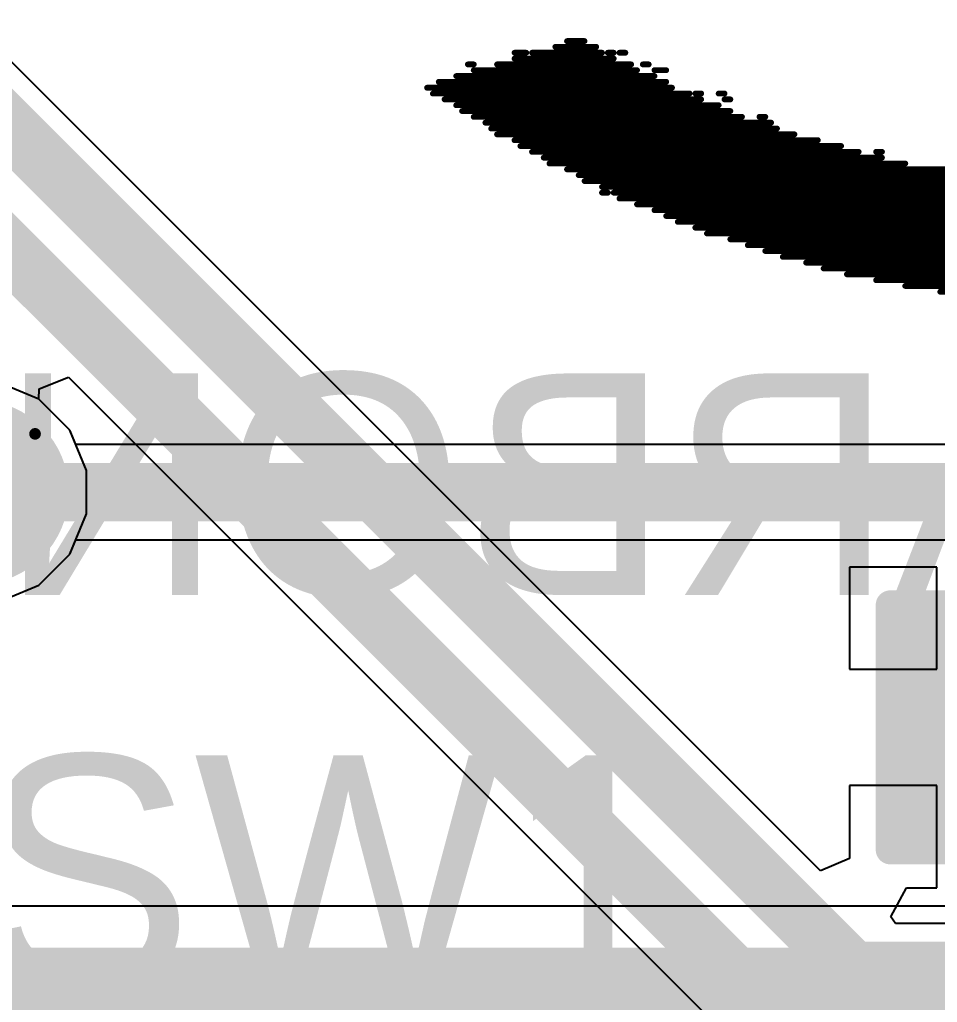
# Model space of a CAD drawing. Header units: millimetres. Extents: x -6 to 194, y -120 to 229.
# Drawn here: x 37.923 to 41.92, y 8.855 to 13.136 of the extents above; entities that cross this region are included whole.
import ezdxf

# ---------------------------------------------------------------- set-up
doc = ezdxf.new("R2010")
doc.units = ezdxf.units.MM
for name, color, linetype in [('BottomLayer', 5, 'Continuous'), ('BottomOverlay', 54, 'Continuous'), ('BottomSolder', 6, 'Continuous'), ('DrillDrawing', 1, 'Continuous'), ('TopLayer', 1, 'Continuous'), ('TopOverlay', 2, 'Continuous'), ('TopPaste', 8, 'Continuous'), ('TopSolder', 216, 'Continuous')]:
    doc.layers.add(name, color=color, linetype=linetype)
doc.styles.add('Arial', font='', dxfattribs={"height": 0.2})
doc.styles.get('Arial').set_extended_font_data('Arial')

# ---------------------------------------------------------------- blocks, each defined once
blk = doc.blocks.new('R___0603_23')
at = {"layer": 'TopLayer'}
for points in [[(-0.381, 0.4445), (-0.381, -0.4445), (-1.143, -0.4445), (-1.143, 0.4445)], [(1.143, 0.4445), (1.143, -0.4445), (0.381, -0.4445), (0.381, 0.4445)]]:
    blk.add_hatch(color=1, dxfattribs=at).paths.add_polyline_path(points)
at = {"layer": 'TopPaste'}
for points in [[(-0.381, 0.4445), (-0.381, -0.4445), (-1.143, -0.4445), (-1.143, 0.4445)], [(1.143, 0.4445), (1.143, -0.4445), (0.381, -0.4445), (0.381, 0.4445)]]:
    blk.add_hatch(color=8, dxfattribs=at).paths.add_polyline_path(points)
at = {"layer": 'TopSolder'}
for points in [[(-0.2794, 0.5461), (-0.2794, -0.5461), (-1.2446, -0.5461), (-1.2446, 0.5461)], [(1.2446, 0.5461), (1.2446, -0.5461), (0.2794, -0.5461), (0.2794, 0.5461)]]:
    blk.add_hatch(color=216, dxfattribs=at).paths.add_polyline_path(points)
at = {"layer": 'TopOverlay', "const_width": 0.127}
for points in [[(1.2192, 0.5334), (-1.2192, 0.5334)], [(-1.2192, 0.5334), (-1.2192, -0.5334)], [(1.2192, 0.5334), (1.2192, -0.5334)], [(1.2192, -0.5334), (-1.2192, -0.5334)]]:
    blk.add_lwpolyline(points, dxfattribs=at)
at = {"layer": 'TopOverlay', "const_width": 0.0635}
for points in [[(-1.25095, 0.5334, 1), (-1.18745, 0.5334, 1)], [(-1.25095, 0.5334, 1), (-1.18745, 0.5334, 1)], [(1.18745, 0.5334, 1), (1.25095, 0.5334, 1)], [(1.18745, 0.5334, 1), (1.25095, 0.5334, 1)], [(-1.25095, -0.5334, 1), (-1.18745, -0.5334, 1)], [(-1.25095, -0.5334, 1), (-1.18745, -0.5334, 1)], [(1.18745, -0.5334, 1), (1.25095, -0.5334, 1)], [(1.18745, -0.5334, 1), (1.25095, -0.5334, 1)]]:
    blk.add_lwpolyline(points, format="xyb", close=True, dxfattribs=at)

msp = doc.modelspace()

# ---------------------------------------------------------------- hatches: boundary and pattern name
at = {"layer": 'BottomLayer'}
h = msp.add_hatch(color=5, dxfattribs=at)
edge = h.paths.add_edge_path()
edge.add_arc((37.736, 11.0774), 0.3, 0, 360)
msp.add_hatch(color=5, dxfattribs=at).paths.add_polyline_path([(26.8732, 7.4132), (59.7984, 7.4132), (59.7984, 9.0932), (26.8732, 9.0932)])
at = {"layer": 'BottomSolder'}
h = msp.add_hatch(color=6, dxfattribs=at)
edge = h.paths.add_edge_path()
edge.add_arc((37.736, 11.0774), 0.4016, 0, 360)
at = {"layer": 'TopLayer'}
h = msp.add_hatch(color=1, dxfattribs=at)
edge = h.paths.add_edge_path()
edge.add_arc((37.736, 11.0774), 0.3, 0, 360)
at = {"layer": 'TopSolder'}
h = msp.add_hatch(color=216, dxfattribs=at)
edge = h.paths.add_edge_path()
edge.add_arc((37.736, 11.0774), 0.4016, 0, 360)

# ---------------------------------------------------------------- linework, layer by layer
at = {"layer": 'BottomLayer'}
for p, q in [((38.0067, 11.4825), (37.831, 11.5552)), ((38.1411, 11.348), (38.0067, 11.4825)), ((38.1674, 11.2846), (38.1411, 11.348)), ((48.2218, 11.2846), (38.1674, 11.2846)), ((38.1411, 10.8067), (38.1674, 10.8702)), ((38.1674, 10.8702), (48.2218, 10.8702)), ((38.0067, 10.6723), (38.1411, 10.8067)), ((37.831, 10.5996), (38.0067, 10.6723)), ((59.7984, 9.2745), (26.8732, 9.2745))]:
    msp.add_line(p, q, dxfattribs=at)
at = {"layer": 'BottomLayer', "const_width": 0.254}
msp.add_lwpolyline([(37.736, 11.0774), (48.6532, 11.0774)], dxfattribs=at)
at = {"layer": 'BottomOverlay', "const_width": 0.0254}
for points in [[(40.2563, 13.0172), (40.4341, 13.0172)], [(40.3071, 13.0426), (40.3833, 13.0426)], [(40.0785, 12.9918), (40.1293, 12.9918)], [(40.0785, 12.9664), (40.5103, 12.9664)], [(40.1547, 12.9918), (40.4595, 12.9918)], [(40.4849, 12.9918), (40.5103, 12.9918)], [(40.5357, 12.9918), (40.5611, 12.9918)], [(39.8753, 12.941), (39.9007, 12.941)], [(40.0023, 12.941), (40.5865, 12.941)], [(40.6373, 12.941), (40.6627, 12.941)], [(39.8245, 12.8902), (40.6881, 12.8902)], [(39.9007, 12.9156), (40.6119, 12.9156)], [(40.6881, 12.9156), (40.7389, 12.9156)], [(39.6975, 12.8394), (40.7643, 12.8394)], [(39.7483, 12.8648), (40.7389, 12.8648)], [(39.7229, 12.814), (40.8405, 12.814)], [(39.7737, 12.7886), (40.8913, 12.7886)], [(40.8659, 12.814), (40.8913, 12.814)], [(40.9675, 12.814), (40.9929, 12.814)], [(40.9929, 12.7886), (41.0183, 12.7886)], [(39.8245, 12.7632), (40.9675, 12.7632)], [(39.8499, 12.7378), (41.0183, 12.7378)], [(39.9007, 12.7124), (41.0691, 12.7124)], [(41.1453, 12.7124), (41.1707, 12.7124)], [(39.9515, 12.687), (41.1961, 12.687)], [(39.9769, 12.6616), (41.2215, 12.6616)], [(40.0023, 12.6362), (41.2977, 12.6362)], [(40.0785, 12.6108), (41.3993, 12.6108)], [(40.1039, 12.5854), (41.5009, 12.5854)], [(40.1547, 12.56), (41.5771, 12.56)], [(40.2055, 12.5346), (41.6787, 12.5346)], [(41.6533, 12.56), (41.6787, 12.56)], [(40.2309, 12.5092), (41.7803, 12.5092)], [(40.3071, 12.4838), (41.9581, 12.4838)], [(40.3579, 12.4584), (42.0851, 12.4584)], [(40.3833, 12.433), (42.2629, 12.433)], [(40.4595, 12.4076), (42.5169, 12.4076)], [(40.4595, 12.3822), (40.4849, 12.3822)], [(40.5103, 12.3822), (45.3109, 12.3822)], [(40.5357, 12.3568), (45.2601, 12.3568)], [(40.6119, 12.3314), (45.2093, 12.3314)], [(40.6881, 12.306), (45.1585, 12.306)], [(40.7389, 12.2806), (45.0823, 12.2806)], [(40.7897, 12.2552), (45.0061, 12.2552)], [(40.8659, 12.2298), (44.9553, 12.2298)], [(40.9167, 12.2044), (44.8791, 12.2044)], [(41.0183, 12.179), (44.8029, 12.179)], [(41.0945, 12.1536), (44.7267, 12.1536)], [(41.1707, 12.1282), (44.6505, 12.1282)], [(41.2469, 12.1028), (44.5743, 12.1028)], [(41.3485, 12.0774), (44.4727, 12.0774)], [(41.4247, 12.052), (44.3965, 12.052)], [(41.5263, 12.0266), (44.2949, 12.0266)], [(41.6533, 12.0012), (44.1933, 12.0012)], [(41.7803, 11.9758), (44.0409, 11.9758)], [(41.9327, 11.9504), (43.8885, 11.9504)]]:
    msp.add_lwpolyline(points, dxfattribs=at)
at = {"layer": 'BottomOverlay', "const_width": 0.0127}
for points in [[(40.25, 13.0172, 1), (40.2627, 13.0172, 1)], [(40.3008, 13.0426, 1), (40.3135, 13.0426, 1)], [(40.377, 13.0426, 1), (40.3897, 13.0426, 1)], [(40.4278, 13.0172, 1), (40.4405, 13.0172, 1)], [(40.0722, 12.9918, 1), (40.0849, 12.9918, 1)], [(40.0722, 12.9664, 1), (40.0849, 12.9664, 1)], [(40.123, 12.9918, 1), (40.1357, 12.9918, 1)], [(40.1484, 12.9918, 1), (40.1611, 12.9918, 1)], [(40.4532, 12.9918, 1), (40.4659, 12.9918, 1)], [(40.4786, 12.9918, 1), (40.4913, 12.9918, 1)], [(40.504, 12.9918, 1), (40.5167, 12.9918, 1)], [(40.504, 12.9664, 1), (40.5167, 12.9664, 1)], [(40.5294, 12.9918, 1), (40.5421, 12.9918, 1)], [(40.5548, 12.9918, 1), (40.5675, 12.9918, 1)], [(39.869, 12.941, 1), (39.8817, 12.941, 1)], [(39.8944, 12.941, 1), (39.9071, 12.941, 1)], [(39.996, 12.941, 1), (40.0087, 12.941, 1)], [(40.5802, 12.941, 1), (40.5929, 12.941, 1)], [(40.631, 12.941, 1), (40.6437, 12.941, 1)], [(40.6564, 12.941, 1), (40.6691, 12.941, 1)], [(39.8182, 12.8902, 1), (39.8309, 12.8902, 1)], [(39.8944, 12.9156, 1), (39.9071, 12.9156, 1)], [(40.6056, 12.9156, 1), (40.6183, 12.9156, 1)], [(40.6818, 12.9156, 1), (40.6945, 12.9156, 1)], [(40.6818, 12.8902, 1), (40.6945, 12.8902, 1)], [(40.7326, 12.9156, 1), (40.7453, 12.9156, 1)], [(39.6912, 12.8394, 1), (39.7039, 12.8394, 1)], [(39.742, 12.8648, 1), (39.7547, 12.8648, 1)], [(40.7326, 12.8648, 1), (40.7453, 12.8648, 1)], [(40.758, 12.8394, 1), (40.7707, 12.8394, 1)], [(39.7166, 12.814, 1), (39.7293, 12.814, 1)], [(39.7674, 12.7886, 1), (39.7801, 12.7886, 1)], [(40.8342, 12.814, 1), (40.8469, 12.814, 1)], [(40.8596, 12.814, 1), (40.8723, 12.814, 1)], [(40.885, 12.814, 1), (40.8977, 12.814, 1)], [(40.885, 12.7886, 1), (40.8977, 12.7886, 1)], [(40.9612, 12.814, 1), (40.9739, 12.814, 1)], [(40.9866, 12.814, 1), (40.9993, 12.814, 1)], [(40.9866, 12.7886, 1), (40.9993, 12.7886, 1)], [(41.012, 12.7886, 1), (41.0247, 12.7886, 1)], [(39.8182, 12.7632, 1), (39.8309, 12.7632, 1)], [(40.9612, 12.7632, 1), (40.9739, 12.7632, 1)], [(39.8436, 12.7378, 1), (39.8563, 12.7378, 1)], [(39.8944, 12.7124, 1), (39.9071, 12.7124, 1)], [(41.012, 12.7378, 1), (41.0247, 12.7378, 1)], [(41.0628, 12.7124, 1), (41.0755, 12.7124, 1)], [(41.139, 12.7124, 1), (41.1517, 12.7124, 1)], [(41.1644, 12.7124, 1), (41.1771, 12.7124, 1)], [(39.9452, 12.687, 1), (39.9579, 12.687, 1)], [(39.9706, 12.6616, 1), (39.9833, 12.6616, 1)], [(41.1898, 12.687, 1), (41.2025, 12.687, 1)], [(41.2152, 12.6616, 1), (41.2279, 12.6616, 1)], [(39.996, 12.6362, 1), (40.0087, 12.6362, 1)], [(41.2914, 12.6362, 1), (41.3041, 12.6362, 1)], [(40.0722, 12.6108, 1), (40.0849, 12.6108, 1)], [(40.0976, 12.5854, 1), (40.1103, 12.5854, 1)], [(41.393, 12.6108, 1), (41.4057, 12.6108, 1)], [(41.4946, 12.5854, 1), (41.5073, 12.5854, 1)], [(40.1484, 12.56, 1), (40.1611, 12.56, 1)], [(40.1992, 12.5346, 1), (40.2119, 12.5346, 1)], [(41.5708, 12.56, 1), (41.5835, 12.56, 1)], [(41.647, 12.56, 1), (41.6597, 12.56, 1)], [(41.6724, 12.56, 1), (41.6851, 12.56, 1)], [(41.6724, 12.5346, 1), (41.6851, 12.5346, 1)], [(40.2246, 12.5092, 1), (40.2373, 12.5092, 1)], [(41.774, 12.5092, 1), (41.7867, 12.5092, 1)], [(40.3008, 12.4838, 1), (40.3135, 12.4838, 1)], [(40.3516, 12.4584, 1), (40.3643, 12.4584, 1)], [(40.377, 12.433, 1), (40.3897, 12.433, 1)], [(40.4532, 12.4076, 1), (40.4659, 12.4076, 1)], [(40.4532, 12.3822, 1), (40.4659, 12.3822, 1)], [(40.4786, 12.3822, 1), (40.4913, 12.3822, 1)], [(40.504, 12.3822, 1), (40.5167, 12.3822, 1)], [(40.5294, 12.3568, 1), (40.5421, 12.3568, 1)], [(40.6056, 12.3314, 1), (40.6183, 12.3314, 1)], [(40.6818, 12.306, 1), (40.6945, 12.306, 1)], [(40.7326, 12.2806, 1), (40.7453, 12.2806, 1)], [(40.7834, 12.2552, 1), (40.7961, 12.2552, 1)], [(40.8596, 12.2298, 1), (40.8723, 12.2298, 1)], [(40.9104, 12.2044, 1), (40.9231, 12.2044, 1)], [(41.012, 12.179, 1), (41.0247, 12.179, 1)], [(41.0882, 12.1536, 1), (41.1009, 12.1536, 1)], [(41.1644, 12.1282, 1), (41.1771, 12.1282, 1)], [(41.2406, 12.1028, 1), (41.2533, 12.1028, 1)], [(41.3422, 12.0774, 1), (41.3549, 12.0774, 1)], [(41.4184, 12.052, 1), (41.4311, 12.052, 1)], [(41.52, 12.0266, 1), (41.5327, 12.0266, 1)], [(41.647, 12.0012, 1), (41.6597, 12.0012, 1)], [(41.774, 11.9758, 1), (41.7867, 11.9758, 1)], [(41.9264, 11.9504, 1), (41.9391, 11.9504, 1)]]:
    msp.add_lwpolyline(points, format="xyb", close=True, dxfattribs=at)
at = {"layer": 'DrillDrawing', "const_width": 0.0508}
for points in [[(37.482, 11.3314), (37.99, 11.3314)], [(37.736, 10.8234), (37.99, 11.3314)]]:
    msp.add_lwpolyline(points, dxfattribs=at)
at = {"layer": 'DrillDrawing', "const_width": 0.0254}
msp.add_lwpolyline([(37.9773, 11.3314, 1), (38.0027, 11.3314, 1)], format="xyb", close=True, dxfattribs=at)
msp.add_lwpolyline([(37.9773, 11.3314, 1), (38.0027, 11.3314, 1)], format="xyb", close=True, dxfattribs=at)
at = {"layer": 'TopLayer'}
for p, q in [((41.4105, 9.4284), (32.0141, 18.8248)), ((38.0076, 11.5269), (38.1357, 11.5784)), ((38.1357, 11.5784), (41.7811, 7.933)), ((38.0067, 11.4825), (38.0076, 11.5269)), ((38.1411, 11.348), (38.0067, 11.4825)), ((38.2138, 11.1724), (38.1411, 11.348)), ((38.2138, 10.9824), (38.2138, 11.1724)), ((38.1411, 10.8067), (38.2138, 10.9824)), ((38.0067, 10.6723), (38.1411, 10.8067)), ((41.9185, 10.7513), (41.5375, 10.7513)), ((41.5375, 10.7513), (41.5375, 10.3069)), ((41.9185, 10.3069), (41.9185, 10.7513)), ((37.831, 10.5996), (38.0067, 10.6723)), ((41.5375, 10.3069), (41.9185, 10.3069)), ((41.9185, 9.7989), (41.5375, 9.7989)), ((41.5375, 9.7989), (41.5375, 9.481)), ((41.9185, 9.3543), (41.9185, 9.7989)), ((41.5375, 9.481), (41.4105, 9.4284)), ((41.7181, 9.2273), (41.786, 9.3543)), ((41.786, 9.3543), (41.9185, 9.3543)), ((41.7372, 9.1988), (41.7181, 9.2273)), ((43.2775, 9.1988), (41.7372, 9.1988))]:
    msp.add_line(p, q, dxfattribs=at)
at = {"layer": 'TopLayer', "const_width": 0.254}
for points in [[(31.1401, 19.4058), (41.5543, 8.9916)], [(31.0013, 19.0058), (41.9276, 8.0795)], [(41.5543, 8.9916), (43.3634, 8.9916)]]:
    msp.add_lwpolyline(points, dxfattribs=at)
at = {"layer": 'TopLayer', "const_width": 0.127}
msp.add_lwpolyline([(41.4908, 8.9916, 1), (41.6178, 8.9916, 1)], format="xyb", close=True, dxfattribs=at)
msp.add_lwpolyline([(41.4908, 8.9916, 1), (41.6178, 8.9916, 1)], format="xyb", close=True, dxfattribs=at)

# ---------------------------------------------------------------- block references
at = {"rotation": 180}
msp.add_blockref('R___0603_23', (42.9345, 10.0528), dxfattribs=at)

# ---------------------------------------------------------------- texts
at = {"layer": 'BottomOverlay', "style": 'Arial', "text_generation_flag": 2}
msp.add_text('ZERO CARBON FOOTPRINT', height=0.9652, rotation=360, dxfattribs=at).set_placement((47.7239, 10.6296))
at = {"layer": 'TopOverlay', "style": 'Arial'}
msp.add_text('SW1', height=1.016, dxfattribs=at).set_placement((37.736, 8.9156))

doc.saveas('drawing.dxf')
